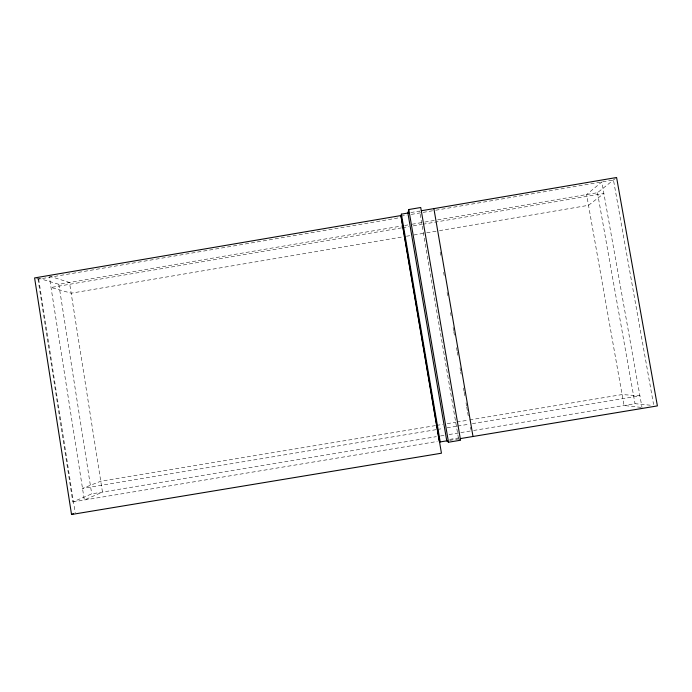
<?xml version="1.0" encoding="UTF-8"?>
<svg xmlns="http://www.w3.org/2000/svg" width="692" height="692" viewBox="0 0 692 692"><rect width="100%" height="100%" fill="white"/><g stroke="black" fill="none" stroke-linecap="round" stroke-linejoin="round"><path stroke-width="0.52" stroke-dasharray="3.46 2.59" d="M437.629 219.883L597.473 192.705L615.811 178.121M38.008 279.04L72.833 501.925L91.716 493.872L436.315 436.661M410.832 212.539L419.594 211.051L458.381 437.828M400.962 216.163L406.983 215.134M411.247 214.408L434.671 210.42M435.735 210.238L613.467 179.981L653.559 404.483M36.633 278.53L38.674 279.135L399.474 217.729M37.844 277.976L58.811 284.308L403.583 225.678M404.647 225.497L407.839 224.952M412.095 224.225L423.798 222.236M424.862 222.054L436.565 220.065M401.49 227.884L51.026 287.465L71.164 293.192L405.417 236.422M402.554 227.703L408.946 226.613M413.202 225.886L421.731 224.442M422.795 224.26L603.882 193.466L588.503 205.316L439.481 230.635M406.481 236.24L409.673 235.695M413.928 234.969L425.641 232.979M426.704 232.806L438.417 230.817M435.519 425.58L100.764 481.225L82.512 488.405L436.358 429.62M436.591 425.407L442.984 424.343M447.248 423.634L455.777 422.215M456.841 422.042L468.571 420.087M469.634 419.914L622.091 394.57L639.918 395.798L470.456 423.954M437.422 429.438L442.75 428.556M447.015 427.846L456.608 426.255M457.672 426.073L469.392 424.127M440.579 435.96L444.844 435.251M449.108 434.541L459.773 432.768M460.846 432.595L472.575 430.64M473.639 430.467L635.005 403.678L652.703 405.443M72.833 501.925L437.275 441.461M449.722 439.394L458.597 437.924M449.713 440.363L459.246 438.78M640.948 407.372L624.028 405.503L586.6 194.556L601.832 181.961L642.003 407.493M49.236 276.039L69.477 282.492L102.477 492.081L84.329 500.013L49.392 277.077M458.562 438.892L460.561 440.224M597.473 192.705L635.005 403.678M440.155 252.096L440.7 255.287M443.615 272.267L444.16 275.451M447.075 292.439L447.62 295.622M450.535 312.611L451.08 315.794M453.087 327.472L453.632 330.655M453.814 331.719L454.54 335.966M456.547 347.643L457.092 350.827M457.274 351.891L458 356.138M460.007 367.815L460.552 370.998M460.734 372.054L461.097 374.182M463.467 387.978L464.012 391.17M464.194 392.226L464.92 396.473M466.019 402.839L466.564 406.031M466.745 407.086L467.472 411.333M467.654 412.397L468.38 416.645M470.205 427.258L470.569 429.386M58.811 284.308L91.716 493.872M38.674 279.135L75.186 512.789"/><path stroke-width="1.04" d="M408.738 212.894L401.403 214.148L400.962 216.163L439.273 441.124L440.207 441.937L447.612 440.709M408.799 209.538L407.899 213.041L446.764 440.847L448.502 442.223L460.561 440.224L420.736 207.505L408.799 209.538L448.502 442.223M71.535 514.493L441.453 453.208L400.971 215.549L34.6 277.925L71.535 514.493L73.361 513.646M421.316 210.757L616.589 177.507L657.4 405.901L460.301 438.598M433.893 208.612L472.999 436.496M401.403 214.148L440.207 441.937"/></g></svg>
